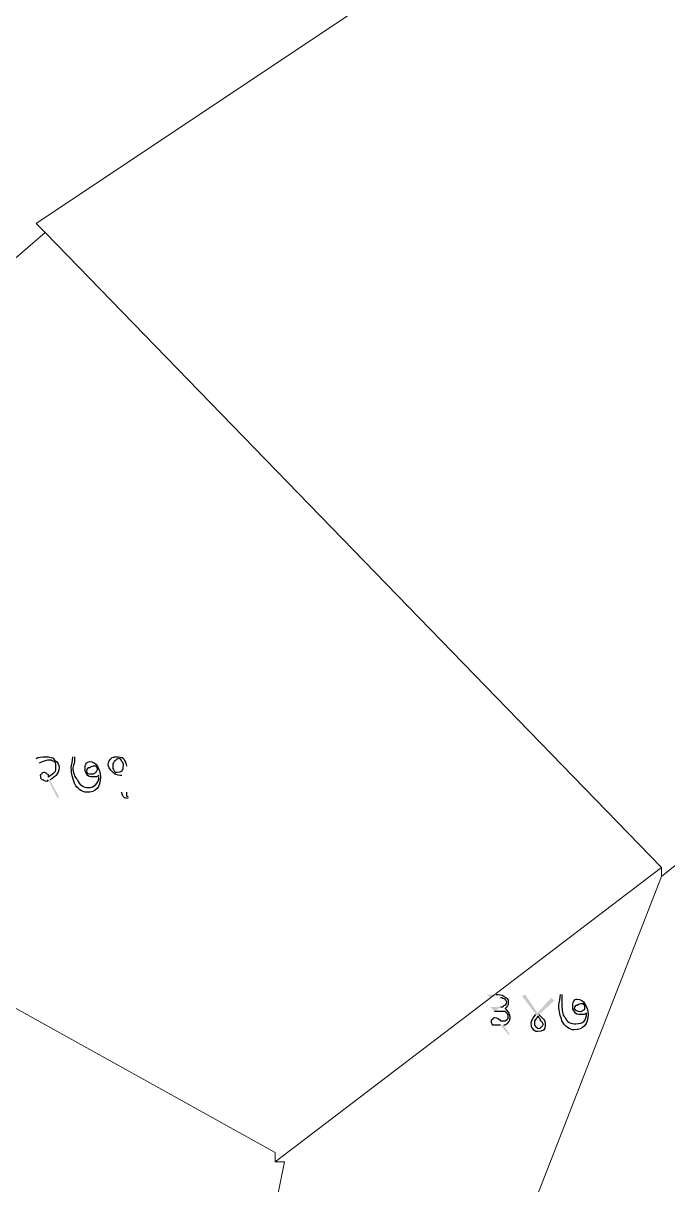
# Model space of a CAD drawing. Header units: inches. Extents: x -9985691 to 3643, y -3269800 to 4788.
# Drawn here: x -4980836 to -4980486, y -3260383 to -3259752 of the extents above; entities that cross this region are included whole.
import ezdxf

# ---------------------------------------------------------------- set-up
doc = ezdxf.new("R2010")
doc.units = ezdxf.units.IN
doc.header["$LTSCALE"] = 2
doc.header["$MEASUREMENT"] = 0
doc.layers.add('PDF_Geometry', color=7, linetype='CONTINUOUS')
doc.layers.add('PDF_Solid Fills', color=7, linetype='CONTINUOUS')

msp = doc.modelspace()

# ---------------------------------------------------------------- hatches: boundary and pattern name
at = {"layer": 'PDF_Solid Fills', "transparency": 33554559}
h = msp.add_hatch(color=256, dxfattribs=at)
h.paths.add_polyline_path([(-4980827.77, -3260153.81), (-4980829.43, -3260151.31)], flags=0)
h.paths.add_polyline_path([(-4980821.93, -3260162.98), (-4980816.93, -3260172.15), (-4980817.77, -3260172.98), (-4980822.77, -3260162.98)], flags=0)
h.paths.add_polyline_path([(-4980809.43, -3260150.48), (-4980808.6, -3260150.48)], flags=0)
h.paths.add_polyline_path([(-4980795.27, -3260161.31), (-4980795.27, -3260160.48)], flags=0)
h.paths.add_polyline_path([(-4980780.27, -3260155.48), (-4980780.27, -3260169.65)], flags=0)
h.paths.add_polyline_path([(-4980779.43, -3260172.15), (-4980779.43, -3260172.98)], flags=0)
h = msp.add_hatch(color=256, dxfattribs=at)
h.paths.add_polyline_path([(-4980827.77, -3260153.81), (-4980829.43, -3260151.31)], flags=0)
h.paths.add_polyline_path([(-4980821.93, -3260162.98), (-4980816.93, -3260172.15), (-4980817.77, -3260172.98), (-4980822.77, -3260162.98)], flags=0)
h.paths.add_polyline_path([(-4980809.43, -3260150.48), (-4980808.6, -3260150.48)], flags=0)
h.paths.add_polyline_path([(-4980795.27, -3260161.31), (-4980795.27, -3260160.48)], flags=0)
h.paths.add_polyline_path([(-4980780.27, -3260155.48), (-4980780.27, -3260169.65)], flags=0)
h.paths.add_polyline_path([(-4980779.43, -3260172.15), (-4980779.43, -3260172.98)], flags=0)
h = msp.add_hatch(color=256, dxfattribs=at)
h.paths.add_polyline_path([(-4980581.93, -3260281.32), (-4980584.43, -3260279.65), (-4980579.43, -3260279.65)], flags=0)
h.paths.add_polyline_path([(-4980575.26, -3260296.32), (-4980571.93, -3260301.32), (-4980572.76, -3260301.32), (-4980576.93, -3260296.32)], flags=0)
h.paths.add_polyline_path([(-4980580.26, -3260288.82), (-4980582.76, -3260286.32), (-4980576.93, -3260286.32)], flags=0)
h.paths.add_polyline_path([(-4980557.76, -3260290.48), (-4980565.26, -3260280.48), (-4980563.6, -3260279.65), (-4980556.93, -3260289.65), (-4980549.43, -3260281.32), (-4980547.76, -3260282.98), (-4980556.1, -3260290.48)], flags=0)
h.paths.add_polyline_path([(-4980544.43, -3260279.65), (-4980543.6, -3260279.65)], flags=0)
h.paths.add_polyline_path([(-4980530.26, -3260289.65), (-4980530.26, -3260289.65)], flags=0)
h = msp.add_hatch(color=256, dxfattribs=at)
h.paths.add_polyline_path([(-4980581.93, -3260281.32), (-4980584.43, -3260279.65), (-4980579.43, -3260279.65)], flags=0)
h.paths.add_polyline_path([(-4980575.26, -3260296.32), (-4980571.93, -3260301.32), (-4980572.76, -3260301.32), (-4980576.93, -3260296.32)], flags=0)
h.paths.add_polyline_path([(-4980580.26, -3260288.82), (-4980582.76, -3260286.32), (-4980576.93, -3260286.32)], flags=0)
h.paths.add_polyline_path([(-4980557.76, -3260290.48), (-4980565.26, -3260280.48), (-4980563.6, -3260279.65), (-4980556.93, -3260289.65), (-4980549.43, -3260281.32), (-4980547.76, -3260282.98), (-4980556.1, -3260290.48)], flags=0)
h.paths.add_polyline_path([(-4980544.43, -3260279.65), (-4980543.6, -3260279.65)], flags=0)
h.paths.add_polyline_path([(-4980530.26, -3260289.65), (-4980530.26, -3260289.65)], flags=0)

# ---------------------------------------------------------------- linework, layer by layer
at = {"layer": 'PDF_Geometry', "lineweight": 9}
msp.add_lwpolyline([(-4981244.43, -3258905.48), (-4981124.43, -3258855.48), (-4981099.43, -3258790.48), (-4981034.43, -3258780.48), (-4981014.43, -3258775.48), (-4980984.43, -3258860.48), (-4980899.43, -3259000.48), (-4980999.43, -3259020.48), (-4980899.43, -3259650.48), (-4980619.43, -3259465.48), (-4980524.43, -3259400.48), (-4980399.43, -3259385.48), (-4980294.43, -3259325.48), (-4980214.43, -3259450.48), (-4980829.43, -3259860.48), (-4980824.43, -3259865.48), (-4980859.43, -3259895.48), (-4980984.43, -3259990.48), (-4980999.43, -3260000.48), (-4981149.43, -3260115.48), (-4981154.43, -3260110.48), (-4981164.43, -3260400.48)], dxfattribs=at)
msp.add_lwpolyline([(-4981244.43, -3258905.48), (-4981124.43, -3258855.48), (-4981099.43, -3258790.48), (-4981034.43, -3258780.48), (-4981014.43, -3258775.48), (-4980984.43, -3258860.48), (-4980899.43, -3259000.48), (-4980999.43, -3259020.48), (-4980899.43, -3259650.48), (-4980619.43, -3259465.48), (-4980524.43, -3259400.48), (-4980399.43, -3259385.48), (-4980294.43, -3259325.48), (-4980214.43, -3259450.48), (-4980829.43, -3259860.48), (-4980824.43, -3259865.48), (-4980859.43, -3259895.48), (-4980984.43, -3259990.48), (-4980999.43, -3260000.48), (-4981149.43, -3260115.48), (-4981154.43, -3260110.48), (-4981164.43, -3260400.48)], dxfattribs=at)
msp.add_lwpolyline([(-4981244.43, -3258905.48), (-4981124.43, -3258855.48), (-4981099.43, -3258790.48), (-4981034.43, -3258780.48), (-4981014.43, -3258775.48), (-4980984.43, -3258860.48), (-4980899.43, -3259000.48), (-4980999.43, -3259020.48), (-4980899.43, -3259650.48), (-4980619.43, -3259465.48), (-4980524.43, -3259400.48), (-4980399.43, -3259385.48), (-4980294.43, -3259325.48), (-4980214.43, -3259450.48), (-4980829.43, -3259860.48), (-4980824.43, -3259865.48), (-4980859.43, -3259895.48), (-4980984.43, -3259990.48), (-4980999.43, -3260000.48), (-4981149.43, -3260115.48), (-4981154.43, -3260110.48), (-4981164.43, -3260400.48)], dxfattribs=at)
msp.add_lwpolyline([(-4981244.43, -3258905.48), (-4981124.43, -3258855.48), (-4981099.43, -3258790.48), (-4981034.43, -3258780.48), (-4981014.43, -3258775.48), (-4980984.43, -3258860.48), (-4980899.43, -3259000.48), (-4980999.43, -3259020.48), (-4980899.43, -3259650.48), (-4980619.43, -3259465.48), (-4980524.43, -3259400.48), (-4980399.43, -3259385.48), (-4980294.43, -3259325.48), (-4980214.43, -3259450.48), (-4980829.43, -3259860.48), (-4980824.43, -3259865.48), (-4980859.43, -3259895.48), (-4980984.43, -3259990.48), (-4980999.43, -3260000.48), (-4981149.43, -3260115.48), (-4981154.43, -3260110.48), (-4981164.43, -3260400.48)], dxfattribs=at)
for points in [[(-4980089.43, -3259575.48), (-4980179.43, -3259700.48), (-4980279.43, -3260060.48), (-4980439.43, -3260175.48), (-4980489.43, -3260215.48), (-4980489.43, -3260210.48), (-4980824.43, -3259865.48), (-4980829.43, -3259860.48), (-4980214.43, -3259450.48)], [(-4980089.43, -3259575.48), (-4980179.43, -3259700.48), (-4980279.43, -3260060.48), (-4980439.43, -3260175.48), (-4980489.43, -3260215.48), (-4980489.43, -3260210.48), (-4980824.43, -3259865.48), (-4980829.43, -3259860.48), (-4980214.43, -3259450.48)], [(-4980089.43, -3259575.48), (-4980179.43, -3259700.48), (-4980279.43, -3260060.48), (-4980439.43, -3260175.48), (-4980489.43, -3260215.48), (-4980489.43, -3260210.48), (-4980824.43, -3259865.48), (-4980829.43, -3259860.48), (-4980214.43, -3259450.48)], [(-4980089.43, -3259575.48), (-4980179.43, -3259700.48), (-4980279.43, -3260060.48), (-4980439.43, -3260175.48), (-4980489.43, -3260215.48), (-4980489.43, -3260210.48), (-4980824.43, -3259865.48), (-4980829.43, -3259860.48), (-4980214.43, -3259450.48)], [(-4980489.43, -3260210.48), (-4980699.43, -3260370.48), (-4980699.43, -3260365.48), (-4981149.43, -3260115.48), (-4980999.43, -3260000.48), (-4980984.43, -3259990.48), (-4980859.43, -3259895.48), (-4980824.43, -3259865.48)], [(-4980489.43, -3260210.48), (-4980699.43, -3260370.48), (-4980699.43, -3260365.48), (-4981149.43, -3260115.48), (-4980999.43, -3260000.48), (-4980984.43, -3259990.48), (-4980859.43, -3259895.48), (-4980824.43, -3259865.48)], [(-4980489.43, -3260210.48), (-4980699.43, -3260370.48), (-4980699.43, -3260365.48), (-4981149.43, -3260115.48), (-4980999.43, -3260000.48), (-4980984.43, -3259990.48), (-4980859.43, -3259895.48), (-4980824.43, -3259865.48)], [(-4980489.43, -3260210.48), (-4980699.43, -3260370.48), (-4980699.43, -3260365.48), (-4981149.43, -3260115.48), (-4980999.43, -3260000.48), (-4980984.43, -3259990.48), (-4980859.43, -3259895.48), (-4980824.43, -3259865.48)], [(-4981149.43, -3260115.48), (-4980699.43, -3260365.48), (-4980699.43, -3260370.48), (-4980694.43, -3260370.48), (-4980699.43, -3260395.48), (-4980714.43, -3260495.48), (-4980729.43, -3260500.48), (-4980719.43, -3260525.48), (-4980714.43, -3260535.48), (-4980709.43, -3260545.48), (-4980679.43, -3260610.48), (-4980669.43, -3260635.48), (-4980689.43, -3260685.48), (-4981169.43, -3260485.48), (-4981169.43, -3260475.48), (-4981169.43, -3260460.48), (-4981164.43, -3260400.48), (-4981154.43, -3260110.48)], [(-4981149.43, -3260115.48), (-4980699.43, -3260365.48), (-4980699.43, -3260370.48), (-4980694.43, -3260370.48), (-4980699.43, -3260395.48), (-4980714.43, -3260495.48), (-4980729.43, -3260500.48), (-4980719.43, -3260525.48), (-4980714.43, -3260535.48), (-4980709.43, -3260545.48), (-4980679.43, -3260610.48), (-4980669.43, -3260635.48), (-4980689.43, -3260685.48), (-4981169.43, -3260485.48), (-4981169.43, -3260475.48), (-4981169.43, -3260460.48), (-4981164.43, -3260400.48), (-4981154.43, -3260110.48)], [(-4981149.43, -3260115.48), (-4980699.43, -3260365.48), (-4980699.43, -3260370.48), (-4980694.43, -3260370.48), (-4980699.43, -3260395.48), (-4980714.43, -3260495.48), (-4980729.43, -3260500.48), (-4980719.43, -3260525.48), (-4980714.43, -3260535.48), (-4980709.43, -3260545.48), (-4980679.43, -3260610.48), (-4980669.43, -3260635.48), (-4980689.43, -3260685.48), (-4981169.43, -3260485.48), (-4981169.43, -3260475.48), (-4981169.43, -3260460.48), (-4981164.43, -3260400.48), (-4981154.43, -3260110.48)], [(-4981149.43, -3260115.48), (-4980699.43, -3260365.48), (-4980699.43, -3260370.48), (-4980694.43, -3260370.48), (-4980699.43, -3260395.48), (-4980714.43, -3260495.48), (-4980729.43, -3260500.48), (-4980719.43, -3260525.48), (-4980714.43, -3260535.48), (-4980709.43, -3260545.48), (-4980679.43, -3260610.48), (-4980669.43, -3260635.48), (-4980689.43, -3260685.48), (-4981169.43, -3260485.48), (-4981169.43, -3260475.48), (-4981169.43, -3260460.48), (-4981164.43, -3260400.48), (-4981154.43, -3260110.48)], [(-4980009.43, -3260280.48), (-4979949.43, -3260295.48), (-4979934.43, -3260290.48), (-4979934.43, -3260755.48), (-4979959.43, -3260750.48), (-4979969.43, -3260700.48), (-4979984.43, -3260675.48), (-4980054.43, -3260690.48), (-4980134.43, -3260710.48), (-4980189.43, -3260765.48), (-4980309.43, -3260665.48), (-4980384.43, -3260660.48), (-4980379.43, -3260645.48), (-4980494.43, -3260575.48), (-4980479.43, -3260525.48), (-4980569.43, -3260420.48), (-4980489.43, -3260215.48), (-4980439.43, -3260175.48), (-4980304.43, -3260150.48), (-4980144.43, -3260245.48)], [(-4980009.43, -3260280.48), (-4979949.43, -3260295.48), (-4979934.43, -3260290.48), (-4979934.43, -3260755.48), (-4979959.43, -3260750.48), (-4979969.43, -3260700.48), (-4979984.43, -3260675.48), (-4980054.43, -3260690.48), (-4980134.43, -3260710.48), (-4980189.43, -3260765.48), (-4980309.43, -3260665.48), (-4980384.43, -3260660.48), (-4980379.43, -3260645.48), (-4980494.43, -3260575.48), (-4980479.43, -3260525.48), (-4980569.43, -3260420.48), (-4980489.43, -3260215.48), (-4980439.43, -3260175.48), (-4980304.43, -3260150.48), (-4980144.43, -3260245.48)], [(-4980009.43, -3260280.48), (-4979949.43, -3260295.48), (-4979934.43, -3260290.48), (-4979934.43, -3260755.48), (-4979959.43, -3260750.48), (-4979969.43, -3260700.48), (-4979984.43, -3260675.48), (-4980054.43, -3260690.48), (-4980134.43, -3260710.48), (-4980189.43, -3260765.48), (-4980309.43, -3260665.48), (-4980384.43, -3260660.48), (-4980379.43, -3260645.48), (-4980494.43, -3260575.48), (-4980479.43, -3260525.48), (-4980569.43, -3260420.48), (-4980489.43, -3260215.48), (-4980439.43, -3260175.48), (-4980304.43, -3260150.48), (-4980144.43, -3260245.48)], [(-4980009.43, -3260280.48), (-4979949.43, -3260295.48), (-4979934.43, -3260290.48), (-4979934.43, -3260755.48), (-4979959.43, -3260750.48), (-4979969.43, -3260700.48), (-4979984.43, -3260675.48), (-4980054.43, -3260690.48), (-4980134.43, -3260710.48), (-4980189.43, -3260765.48), (-4980309.43, -3260665.48), (-4980384.43, -3260660.48), (-4980379.43, -3260645.48), (-4980494.43, -3260575.48), (-4980479.43, -3260525.48), (-4980569.43, -3260420.48), (-4980489.43, -3260215.48), (-4980439.43, -3260175.48), (-4980304.43, -3260150.48), (-4980144.43, -3260245.48)], [(-4980489.43, -3260215.48), (-4980569.43, -3260420.48), (-4980584.43, -3260430.48), (-4980699.43, -3260395.48), (-4980694.43, -3260370.48), (-4980699.43, -3260370.48), (-4980489.43, -3260210.48)], [(-4980489.43, -3260215.48), (-4980569.43, -3260420.48), (-4980584.43, -3260430.48), (-4980699.43, -3260395.48), (-4980694.43, -3260370.48), (-4980699.43, -3260370.48), (-4980489.43, -3260210.48)], [(-4980489.43, -3260215.48), (-4980569.43, -3260420.48), (-4980584.43, -3260430.48), (-4980699.43, -3260395.48), (-4980694.43, -3260370.48), (-4980699.43, -3260370.48), (-4980489.43, -3260210.48)], [(-4980489.43, -3260215.48), (-4980569.43, -3260420.48), (-4980584.43, -3260430.48), (-4980699.43, -3260395.48), (-4980694.43, -3260370.48), (-4980699.43, -3260370.48), (-4980489.43, -3260210.48)]]:
    msp.add_lwpolyline(points, close=True, dxfattribs=at)
at = {"layer": 'PDF_Geometry', "lineweight": 25}
for points in [[(-4980829.43, -3260151.31), (-4980828.6, -3260150.48), (-4980826.1, -3260150.48), (-4980824.43, -3260150.48)], [(-4980829.43, -3260151.31), (-4980828.6, -3260150.48), (-4980826.1, -3260150.48), (-4980824.43, -3260150.48)], [(-4980821.93, -3260152.15), (-4980823.6, -3260152.15), (-4980825.27, -3260152.98), (-4980827.77, -3260153.81)], [(-4980821.93, -3260152.15), (-4980823.6, -3260152.15), (-4980825.27, -3260152.98), (-4980827.77, -3260153.81)], [(-4980824.43, -3260150.48), (-4980821.93, -3260150.48), (-4980820.27, -3260150.48), (-4980819.43, -3260152.15)], [(-4980824.43, -3260150.48), (-4980821.93, -3260150.48), (-4980820.27, -3260150.48), (-4980819.43, -3260152.15)], [(-4980819.43, -3260152.98), (-4980820.27, -3260152.98), (-4980821.1, -3260152.15), (-4980821.93, -3260152.15)], [(-4980819.43, -3260152.98), (-4980820.27, -3260152.98), (-4980821.1, -3260152.15), (-4980821.93, -3260152.15)], [(-4980819.43, -3260152.15), (-4980817.77, -3260152.98), (-4980816.93, -3260154.65), (-4980816.93, -3260156.31)], [(-4980819.43, -3260152.15), (-4980817.77, -3260152.98), (-4980816.93, -3260154.65), (-4980816.93, -3260156.31)], [(-4980818.6, -3260156.31), (-4980818.6, -3260154.65), (-4980818.6, -3260153.81), (-4980819.43, -3260152.98)], [(-4980818.6, -3260156.31), (-4980818.6, -3260154.65), (-4980818.6, -3260153.81), (-4980819.43, -3260152.98)], [(-4980810.27, -3260156.31), (-4980810.27, -3260154.65), (-4980809.43, -3260152.98), (-4980809.43, -3260150.48)], [(-4980810.27, -3260156.31), (-4980810.27, -3260154.65), (-4980809.43, -3260152.98), (-4980809.43, -3260150.48)], [(-4980808.6, -3260152.98), (-4980808.6, -3260154.65), (-4980809.43, -3260155.48), (-4980809.43, -3260156.31)], [(-4980808.6, -3260152.98), (-4980808.6, -3260154.65), (-4980809.43, -3260155.48), (-4980809.43, -3260156.31)], [(-4980808.6, -3260150.48), (-4980808.6, -3260151.31), (-4980808.6, -3260152.15), (-4980808.6, -3260152.98)], [(-4980808.6, -3260150.48), (-4980808.6, -3260151.31), (-4980808.6, -3260152.15), (-4980808.6, -3260152.98)], [(-4980802.77, -3260156.31), (-4980802.77, -3260155.48), (-4980802.77, -3260154.65), (-4980801.93, -3260153.81)], [(-4980802.77, -3260156.31), (-4980802.77, -3260155.48), (-4980802.77, -3260154.65), (-4980801.93, -3260153.81)], [(-4980801.93, -3260153.81), (-4980801.93, -3260153.81), (-4980801.1, -3260152.98), (-4980800.27, -3260152.98)], [(-4980801.93, -3260153.81), (-4980801.93, -3260153.81), (-4980801.1, -3260152.98), (-4980800.27, -3260152.98)], [(-4980800.27, -3260152.98), (-4980798.6, -3260152.98), (-4980796.93, -3260153.81), (-4980796.1, -3260155.48)], [(-4980800.27, -3260152.98), (-4980798.6, -3260152.98), (-4980796.93, -3260153.81), (-4980796.1, -3260155.48)], [(-4980790.27, -3260154.65), (-4980790.27, -3260152.98), (-4980789.43, -3260152.15), (-4980788.6, -3260151.31)], [(-4980790.27, -3260154.65), (-4980790.27, -3260152.98), (-4980789.43, -3260152.15), (-4980788.6, -3260151.31)], [(-4980787.77, -3260158.81), (-4980789.43, -3260157.15), (-4980790.27, -3260155.48), (-4980790.27, -3260154.65)], [(-4980787.77, -3260158.81), (-4980789.43, -3260157.15), (-4980790.27, -3260155.48), (-4980790.27, -3260154.65)], [(-4980788.6, -3260151.31), (-4980787.77, -3260150.48), (-4980786.93, -3260150.48), (-4980786.1, -3260150.48)], [(-4980788.6, -3260151.31), (-4980787.77, -3260150.48), (-4980786.93, -3260150.48), (-4980786.1, -3260150.48)], [(-4980786.93, -3260152.98), (-4980787.77, -3260153.81), (-4980787.77, -3260154.65), (-4980787.77, -3260155.48)], [(-4980786.93, -3260152.98), (-4980787.77, -3260153.81), (-4980787.77, -3260154.65), (-4980787.77, -3260155.48)], [(-4980784.43, -3260151.31), (-4980785.27, -3260151.31), (-4980786.1, -3260152.15), (-4980786.93, -3260152.98)], [(-4980784.43, -3260151.31), (-4980785.27, -3260151.31), (-4980786.1, -3260152.15), (-4980786.93, -3260152.98)], [(-4980786.1, -3260150.48), (-4980784.43, -3260150.48), (-4980782.77, -3260150.48), (-4980781.93, -3260151.31)], [(-4980786.1, -3260150.48), (-4980784.43, -3260150.48), (-4980782.77, -3260150.48), (-4980781.93, -3260151.31)], [(-4980785.27, -3260158.81), (-4980782.77, -3260158.81), (-4980781.93, -3260157.98), (-4980781.93, -3260154.65)], [(-4980785.27, -3260158.81), (-4980782.77, -3260158.81), (-4980781.93, -3260157.98), (-4980781.93, -3260154.65)], [(-4980782.77, -3260152.98), (-4980782.77, -3260152.15), (-4980783.6, -3260151.31), (-4980784.43, -3260151.31)], [(-4980782.77, -3260152.98), (-4980782.77, -3260152.15), (-4980783.6, -3260151.31), (-4980784.43, -3260151.31)], [(-4980781.93, -3260154.65), (-4980781.93, -3260153.81), (-4980782.77, -3260152.98), (-4980782.77, -3260152.98)], [(-4980781.93, -3260154.65), (-4980781.93, -3260153.81), (-4980782.77, -3260152.98), (-4980782.77, -3260152.98)], [(-4980781.93, -3260151.31), (-4980781.1, -3260152.98), (-4980780.27, -3260153.81), (-4980780.27, -3260155.48)], [(-4980781.93, -3260151.31), (-4980781.1, -3260152.98), (-4980780.27, -3260153.81), (-4980780.27, -3260155.48)], [(-4980826.93, -3260160.48), (-4980826.93, -3260159.65), (-4980826.93, -3260159.65), (-4980826.1, -3260159.65)], [(-4980826.93, -3260160.48), (-4980826.93, -3260159.65), (-4980826.93, -3260159.65), (-4980826.1, -3260159.65)], [(-4980826.1, -3260162.98), (-4980826.93, -3260162.15), (-4980826.93, -3260161.31), (-4980826.93, -3260160.48)], [(-4980826.1, -3260162.98), (-4980826.93, -3260162.15), (-4980826.93, -3260161.31), (-4980826.93, -3260160.48)], [(-4980826.1, -3260159.65), (-4980826.1, -3260158.81), (-4980826.1, -3260158.81), (-4980825.27, -3260158.81)], [(-4980826.1, -3260159.65), (-4980826.1, -3260158.81), (-4980826.1, -3260158.81), (-4980825.27, -3260158.81)], [(-4980825.27, -3260158.81), (-4980824.43, -3260158.81), (-4980824.43, -3260158.81), (-4980823.6, -3260159.65)], [(-4980825.27, -3260158.81), (-4980824.43, -3260158.81), (-4980824.43, -3260158.81), (-4980823.6, -3260159.65)], [(-4980823.6, -3260159.65), (-4980822.77, -3260159.65), (-4980822.77, -3260160.48), (-4980822.77, -3260161.31)], [(-4980823.6, -3260159.65), (-4980822.77, -3260159.65), (-4980822.77, -3260160.48), (-4980822.77, -3260161.31)], [(-4980822.77, -3260161.31), (-4980821.93, -3260160.48), (-4980820.27, -3260159.65), (-4980819.43, -3260158.81)], [(-4980822.77, -3260161.31), (-4980821.93, -3260160.48), (-4980820.27, -3260159.65), (-4980819.43, -3260158.81)], [(-4980818.6, -3260160.48), (-4980819.43, -3260161.31), (-4980820.27, -3260162.15), (-4980821.93, -3260162.98)], [(-4980818.6, -3260160.48), (-4980819.43, -3260161.31), (-4980820.27, -3260162.15), (-4980821.93, -3260162.98)], [(-4980819.43, -3260158.81), (-4980818.6, -3260157.98), (-4980818.6, -3260157.15), (-4980818.6, -3260156.31)], [(-4980819.43, -3260158.81), (-4980818.6, -3260157.98), (-4980818.6, -3260157.15), (-4980818.6, -3260156.31)], [(-4980816.93, -3260156.31), (-4980816.93, -3260157.98), (-4980817.77, -3260159.65), (-4980818.6, -3260160.48)], [(-4980816.93, -3260156.31), (-4980816.93, -3260157.98), (-4980817.77, -3260159.65), (-4980818.6, -3260160.48)], [(-4980808.6, -3260164.65), (-4980809.43, -3260162.15), (-4980810.27, -3260159.65), (-4980810.27, -3260156.31)], [(-4980808.6, -3260164.65), (-4980809.43, -3260162.15), (-4980810.27, -3260159.65), (-4980810.27, -3260156.31)], [(-4980809.43, -3260156.31), (-4980809.43, -3260158.81), (-4980808.6, -3260161.31), (-4980806.93, -3260162.98)], [(-4980809.43, -3260156.31), (-4980809.43, -3260158.81), (-4980808.6, -3260161.31), (-4980806.93, -3260162.98)], [(-4980801.93, -3260159.65), (-4980802.77, -3260158.81), (-4980802.77, -3260157.98), (-4980802.77, -3260156.31)], [(-4980801.93, -3260159.65), (-4980802.77, -3260158.81), (-4980802.77, -3260157.98), (-4980802.77, -3260156.31)], [(-4980800.27, -3260156.31), (-4980801.1, -3260156.31), (-4980801.93, -3260157.15), (-4980801.93, -3260157.98)], [(-4980800.27, -3260156.31), (-4980801.1, -3260156.31), (-4980801.93, -3260157.15), (-4980801.93, -3260157.98)], [(-4980801.93, -3260157.98), (-4980801.93, -3260159.65), (-4980801.1, -3260159.65), (-4980798.6, -3260159.65)], [(-4980801.93, -3260157.98), (-4980801.93, -3260159.65), (-4980801.1, -3260159.65), (-4980798.6, -3260159.65)], [(-4980798.6, -3260161.31), (-4980800.27, -3260161.31), (-4980801.1, -3260161.31), (-4980801.93, -3260159.65)], [(-4980798.6, -3260161.31), (-4980800.27, -3260161.31), (-4980801.1, -3260161.31), (-4980801.93, -3260159.65)], [(-4980797.77, -3260155.48), (-4980798.6, -3260155.48), (-4980799.43, -3260155.48), (-4980800.27, -3260156.31)], [(-4980797.77, -3260155.48), (-4980798.6, -3260155.48), (-4980799.43, -3260155.48), (-4980800.27, -3260156.31)], [(-4980798.6, -3260159.65), (-4980797.77, -3260159.65), (-4980797.77, -3260159.65), (-4980796.93, -3260158.81)], [(-4980798.6, -3260159.65), (-4980797.77, -3260159.65), (-4980797.77, -3260159.65), (-4980796.93, -3260158.81)], [(-4980795.27, -3260160.48), (-4980796.1, -3260161.31), (-4980796.93, -3260161.31), (-4980798.6, -3260161.31)], [(-4980795.27, -3260160.48), (-4980796.1, -3260161.31), (-4980796.93, -3260161.31), (-4980798.6, -3260161.31)], [(-4980796.93, -3260155.48), (-4980796.93, -3260155.48), (-4980797.77, -3260155.48), (-4980797.77, -3260155.48)], [(-4980796.93, -3260155.48), (-4980796.93, -3260155.48), (-4980797.77, -3260155.48), (-4980797.77, -3260155.48)], [(-4980796.1, -3260157.15), (-4980796.1, -3260157.15), (-4980796.1, -3260156.31), (-4980796.93, -3260155.48)], [(-4980796.1, -3260157.15), (-4980796.1, -3260157.15), (-4980796.1, -3260156.31), (-4980796.93, -3260155.48)], [(-4980796.93, -3260158.81), (-4980796.93, -3260158.81), (-4980796.1, -3260157.98), (-4980796.1, -3260157.15)], [(-4980796.93, -3260158.81), (-4980796.93, -3260158.81), (-4980796.1, -3260157.98), (-4980796.1, -3260157.15)], [(-4980796.1, -3260155.48), (-4980795.27, -3260157.15), (-4980794.43, -3260158.81), (-4980794.43, -3260161.31)], [(-4980796.1, -3260155.48), (-4980795.27, -3260157.15), (-4980794.43, -3260158.81), (-4980794.43, -3260161.31)], [(-4980787.77, -3260155.48), (-4980787.77, -3260156.31), (-4980787.77, -3260157.15), (-4980786.93, -3260157.98)], [(-4980787.77, -3260155.48), (-4980787.77, -3260156.31), (-4980787.77, -3260157.15), (-4980786.93, -3260157.98)], [(-4980783.6, -3260160.48), (-4980785.27, -3260160.48), (-4980786.93, -3260159.65), (-4980787.77, -3260158.81)], [(-4980783.6, -3260160.48), (-4980785.27, -3260160.48), (-4980786.93, -3260159.65), (-4980787.77, -3260158.81)], [(-4980786.93, -3260157.98), (-4980786.93, -3260158.81), (-4980786.1, -3260158.81), (-4980785.27, -3260158.81)], [(-4980786.93, -3260157.98), (-4980786.93, -3260158.81), (-4980786.1, -3260158.81), (-4980785.27, -3260158.81)], [(-4980782.77, -3260160.48), (-4980782.77, -3260160.48), (-4980783.6, -3260160.48), (-4980783.6, -3260160.48)], [(-4980782.77, -3260160.48), (-4980782.77, -3260160.48), (-4980783.6, -3260160.48), (-4980783.6, -3260160.48)], [(-4980823.6, -3260163.81), (-4980824.43, -3260163.81), (-4980825.27, -3260162.98), (-4980826.1, -3260162.98)], [(-4980823.6, -3260163.81), (-4980824.43, -3260163.81), (-4980825.27, -3260162.98), (-4980826.1, -3260162.98)], [(-4980822.77, -3260162.98), (-4980822.77, -3260162.98), (-4980823.6, -3260163.81), (-4980823.6, -3260163.81)], [(-4980822.77, -3260162.98), (-4980822.77, -3260162.98), (-4980823.6, -3260163.81), (-4980823.6, -3260163.81)], [(-4980801.93, -3260169.65), (-4980804.43, -3260169.65), (-4980806.93, -3260167.98), (-4980808.6, -3260164.65)], [(-4980801.93, -3260169.65), (-4980804.43, -3260169.65), (-4980806.93, -3260167.98), (-4980808.6, -3260164.65)], [(-4980806.93, -3260162.98), (-4980806.1, -3260165.48), (-4980803.6, -3260167.15), (-4980801.1, -3260167.15)], [(-4980806.93, -3260162.98), (-4980806.1, -3260165.48), (-4980803.6, -3260167.15), (-4980801.1, -3260167.15)], [(-4980794.43, -3260161.31), (-4980794.43, -3260167.15), (-4980796.93, -3260169.65), (-4980801.93, -3260169.65)], [(-4980794.43, -3260161.31), (-4980794.43, -3260167.15), (-4980796.93, -3260169.65), (-4980801.93, -3260169.65)], [(-4980801.1, -3260167.15), (-4980797.77, -3260167.15), (-4980795.27, -3260164.65), (-4980795.27, -3260161.31)], [(-4980801.1, -3260167.15), (-4980797.77, -3260167.15), (-4980795.27, -3260164.65), (-4980795.27, -3260161.31)], [(-4980781.93, -3260172.15), (-4980781.93, -3260172.15), (-4980782.77, -3260171.31), (-4980782.77, -3260169.65)], [(-4980781.93, -3260172.15), (-4980781.93, -3260172.15), (-4980782.77, -3260171.31), (-4980782.77, -3260169.65)], [(-4980779.43, -3260172.98), (-4980780.27, -3260172.98), (-4980781.1, -3260172.98), (-4980781.93, -3260172.15)], [(-4980779.43, -3260172.98), (-4980780.27, -3260172.98), (-4980781.1, -3260172.98), (-4980781.93, -3260172.15)], [(-4980780.27, -3260169.65), (-4980780.27, -3260170.48), (-4980780.27, -3260171.31), (-4980780.27, -3260171.31)], [(-4980780.27, -3260169.65), (-4980780.27, -3260170.48), (-4980780.27, -3260171.31), (-4980780.27, -3260171.31)], [(-4980780.27, -3260171.31), (-4980780.27, -3260171.31), (-4980780.27, -3260172.15), (-4980779.43, -3260172.15)], [(-4980780.27, -3260171.31), (-4980780.27, -3260171.31), (-4980780.27, -3260172.15), (-4980779.43, -3260172.15)], [(-4980579.43, -3260279.65), (-4980577.76, -3260279.65), (-4980576.1, -3260279.65), (-4980575.26, -3260280.48)], [(-4980579.43, -3260279.65), (-4980577.76, -3260279.65), (-4980576.1, -3260279.65), (-4980575.26, -3260280.48)], [(-4980575.26, -3260280.48), (-4980573.6, -3260281.32), (-4980572.76, -3260282.15), (-4980572.76, -3260283.82)], [(-4980575.26, -3260280.48), (-4980573.6, -3260281.32), (-4980572.76, -3260282.15), (-4980572.76, -3260283.82)], [(-4980545.26, -3260285.48), (-4980545.26, -3260283.82), (-4980544.43, -3260281.32), (-4980544.43, -3260279.65)], [(-4980545.26, -3260285.48), (-4980545.26, -3260283.82), (-4980544.43, -3260281.32), (-4980544.43, -3260279.65)], [(-4980543.6, -3260279.65), (-4980543.6, -3260279.65), (-4980543.6, -3260281.32), (-4980543.6, -3260282.15)], [(-4980543.6, -3260279.65), (-4980543.6, -3260279.65), (-4980543.6, -3260281.32), (-4980543.6, -3260282.15)], [(-4980574.43, -3260282.15), (-4980575.26, -3260282.15), (-4980576.1, -3260281.32), (-4980576.93, -3260281.32)], [(-4980574.43, -3260282.15), (-4980575.26, -3260282.15), (-4980576.1, -3260281.32), (-4980576.93, -3260281.32)], [(-4980576.93, -3260286.32), (-4980576.1, -3260286.32), (-4980575.26, -3260286.32), (-4980575.26, -3260285.48)], [(-4980576.93, -3260286.32), (-4980576.1, -3260286.32), (-4980575.26, -3260286.32), (-4980575.26, -3260285.48)], [(-4980575.26, -3260285.48), (-4980574.43, -3260285.48), (-4980573.6, -3260284.65), (-4980573.6, -3260283.82)], [(-4980575.26, -3260285.48), (-4980574.43, -3260285.48), (-4980573.6, -3260284.65), (-4980573.6, -3260283.82)], [(-4980573.6, -3260283.82), (-4980573.6, -3260282.98), (-4980574.43, -3260282.98), (-4980574.43, -3260282.15)], [(-4980573.6, -3260283.82), (-4980573.6, -3260282.98), (-4980574.43, -3260282.98), (-4980574.43, -3260282.15)], [(-4980572.76, -3260283.82), (-4980572.76, -3260285.48), (-4980573.6, -3260286.32), (-4980574.43, -3260287.15)], [(-4980572.76, -3260283.82), (-4980572.76, -3260285.48), (-4980573.6, -3260286.32), (-4980574.43, -3260287.15)], [(-4980574.43, -3260287.15), (-4980572.76, -3260288.82), (-4980571.93, -3260290.48), (-4980571.93, -3260292.15)], [(-4980574.43, -3260287.15), (-4980572.76, -3260288.82), (-4980571.93, -3260290.48), (-4980571.93, -3260292.15)], [(-4980543.6, -3260293.82), (-4980544.43, -3260291.32), (-4980545.26, -3260288.82), (-4980545.26, -3260285.48)], [(-4980543.6, -3260293.82), (-4980544.43, -3260291.32), (-4980545.26, -3260288.82), (-4980545.26, -3260285.48)], [(-4980543.6, -3260282.15), (-4980543.6, -3260283.82), (-4980543.6, -3260284.65), (-4980543.6, -3260285.48)], [(-4980543.6, -3260282.15), (-4980543.6, -3260283.82), (-4980543.6, -3260284.65), (-4980543.6, -3260285.48)], [(-4980543.6, -3260285.48), (-4980543.6, -3260287.98), (-4980543.6, -3260290.48), (-4980541.93, -3260292.15)], [(-4980543.6, -3260285.48), (-4980543.6, -3260287.98), (-4980543.6, -3260290.48), (-4980541.93, -3260292.15)], [(-4980537.76, -3260285.48), (-4980537.76, -3260284.65), (-4980537.76, -3260283.82), (-4980536.93, -3260282.98)], [(-4980537.76, -3260285.48), (-4980537.76, -3260284.65), (-4980537.76, -3260283.82), (-4980536.93, -3260282.98)], [(-4980536.93, -3260288.82), (-4980537.76, -3260287.98), (-4980537.76, -3260287.15), (-4980537.76, -3260285.48)], [(-4980536.93, -3260288.82), (-4980537.76, -3260287.98), (-4980537.76, -3260287.15), (-4980537.76, -3260285.48)], [(-4980536.93, -3260282.98), (-4980536.93, -3260282.15), (-4980536.1, -3260282.15), (-4980535.26, -3260282.15)], [(-4980536.93, -3260282.98), (-4980536.93, -3260282.15), (-4980536.1, -3260282.15), (-4980535.26, -3260282.15)], [(-4980535.26, -3260285.48), (-4980536.1, -3260285.48), (-4980536.93, -3260286.32), (-4980536.93, -3260287.15)], [(-4980535.26, -3260285.48), (-4980536.1, -3260285.48), (-4980536.93, -3260286.32), (-4980536.93, -3260287.15)], [(-4980536.93, -3260287.15), (-4980536.93, -3260287.98), (-4980535.26, -3260288.82), (-4980533.6, -3260288.82)], [(-4980536.93, -3260287.15), (-4980536.93, -3260287.98), (-4980535.26, -3260288.82), (-4980533.6, -3260288.82)], [(-4980535.26, -3260282.15), (-4980533.6, -3260282.15), (-4980531.93, -3260282.98), (-4980531.1, -3260284.65)], [(-4980535.26, -3260282.15), (-4980533.6, -3260282.15), (-4980531.93, -3260282.98), (-4980531.1, -3260284.65)], [(-4980532.76, -3260284.65), (-4980533.6, -3260284.65), (-4980534.43, -3260284.65), (-4980535.26, -3260285.48)], [(-4980532.76, -3260284.65), (-4980533.6, -3260284.65), (-4980534.43, -3260284.65), (-4980535.26, -3260285.48)], [(-4980531.93, -3260284.65), (-4980531.93, -3260284.65), (-4980532.76, -3260284.65), (-4980532.76, -3260284.65)], [(-4980531.93, -3260284.65), (-4980531.93, -3260284.65), (-4980532.76, -3260284.65), (-4980532.76, -3260284.65)], [(-4980531.1, -3260286.32), (-4980531.1, -3260285.48), (-4980531.1, -3260285.48), (-4980531.93, -3260284.65)], [(-4980531.1, -3260286.32), (-4980531.1, -3260285.48), (-4980531.1, -3260285.48), (-4980531.93, -3260284.65)], [(-4980531.93, -3260287.98), (-4980531.1, -3260287.98), (-4980531.1, -3260287.15), (-4980531.1, -3260286.32)], [(-4980531.93, -3260287.98), (-4980531.1, -3260287.98), (-4980531.1, -3260287.15), (-4980531.1, -3260286.32)], [(-4980531.1, -3260284.65), (-4980530.26, -3260286.32), (-4980529.43, -3260287.98), (-4980529.43, -3260290.48)], [(-4980531.1, -3260284.65), (-4980530.26, -3260286.32), (-4980529.43, -3260287.98), (-4980529.43, -3260290.48)], [(-4980581.93, -3260293.82), (-4980581.93, -3260293.82), (-4980581.93, -3260292.98), (-4980581.1, -3260292.98)], [(-4980581.93, -3260293.82), (-4980581.93, -3260293.82), (-4980581.93, -3260292.98), (-4980581.1, -3260292.98)], [(-4980581.1, -3260292.98), (-4980581.1, -3260292.15), (-4980580.26, -3260292.15), (-4980580.26, -3260292.15)], [(-4980581.1, -3260292.98), (-4980581.1, -3260292.15), (-4980580.26, -3260292.15), (-4980580.26, -3260292.15)], [(-4980578.6, -3260288.82), (-4980579.43, -3260288.82), (-4980579.43, -3260288.82), (-4980580.26, -3260288.82)], [(-4980578.6, -3260288.82), (-4980579.43, -3260288.82), (-4980579.43, -3260288.82), (-4980580.26, -3260288.82)], [(-4980580.26, -3260292.15), (-4980578.6, -3260292.15), (-4980577.76, -3260292.98), (-4980576.93, -3260293.82)], [(-4980580.26, -3260292.15), (-4980578.6, -3260292.15), (-4980577.76, -3260292.98), (-4980576.93, -3260293.82)], [(-4980577.76, -3260288.82), (-4980577.76, -3260288.82), (-4980577.76, -3260288.82), (-4980578.6, -3260288.82)], [(-4980577.76, -3260288.82), (-4980577.76, -3260288.82), (-4980577.76, -3260288.82), (-4980578.6, -3260288.82)], [(-4980574.43, -3260288.82), (-4980575.26, -3260288.82), (-4980576.1, -3260288.82), (-4980577.76, -3260288.82)], [(-4980574.43, -3260288.82), (-4980575.26, -3260288.82), (-4980576.1, -3260288.82), (-4980577.76, -3260288.82)], [(-4980572.76, -3260292.15), (-4980572.76, -3260290.48), (-4980573.6, -3260289.65), (-4980574.43, -3260288.82)], [(-4980572.76, -3260292.15), (-4980572.76, -3260290.48), (-4980573.6, -3260289.65), (-4980574.43, -3260288.82)], [(-4980574.43, -3260293.82), (-4980573.6, -3260292.98), (-4980572.76, -3260292.98), (-4980572.76, -3260292.15)], [(-4980574.43, -3260293.82), (-4980573.6, -3260292.98), (-4980572.76, -3260292.98), (-4980572.76, -3260292.15)], [(-4980571.93, -3260292.15), (-4980571.93, -3260292.98), (-4980571.93, -3260293.82), (-4980572.76, -3260294.65)], [(-4980571.93, -3260292.15), (-4980571.93, -3260292.98), (-4980571.93, -3260293.82), (-4980572.76, -3260294.65)], [(-4980560.26, -3260295.48), (-4980560.26, -3260293.82), (-4980559.43, -3260292.15), (-4980557.76, -3260290.48)], [(-4980560.26, -3260295.48), (-4980560.26, -3260293.82), (-4980559.43, -3260292.15), (-4980557.76, -3260290.48)], [(-4980557.76, -3260292.98), (-4980557.76, -3260292.98), (-4980558.6, -3260293.82), (-4980558.6, -3260293.82)], [(-4980557.76, -3260292.98), (-4980557.76, -3260292.98), (-4980558.6, -3260293.82), (-4980558.6, -3260293.82)], [(-4980556.93, -3260291.32), (-4980556.93, -3260291.32), (-4980556.93, -3260292.15), (-4980557.76, -3260292.98)], [(-4980556.93, -3260291.32), (-4980556.93, -3260291.32), (-4980556.93, -3260292.15), (-4980557.76, -3260292.98)], [(-4980556.1, -3260292.15), (-4980556.1, -3260292.15), (-4980556.1, -3260291.32), (-4980556.93, -3260291.32)], [(-4980556.1, -3260292.15), (-4980556.1, -3260292.15), (-4980556.1, -3260291.32), (-4980556.93, -3260291.32)], [(-4980556.1, -3260290.48), (-4980555.26, -3260291.32), (-4980554.43, -3260292.15), (-4980553.6, -3260292.98)], [(-4980556.1, -3260290.48), (-4980555.26, -3260291.32), (-4980554.43, -3260292.15), (-4980553.6, -3260292.98)], [(-4980555.26, -3260293.82), (-4980555.26, -3260292.98), (-4980555.26, -3260292.98), (-4980556.1, -3260292.15)], [(-4980555.26, -3260293.82), (-4980555.26, -3260292.98), (-4980555.26, -3260292.98), (-4980556.1, -3260292.15)], [(-4980553.6, -3260292.98), (-4980552.76, -3260293.82), (-4980552.76, -3260294.65), (-4980552.76, -3260296.32)], [(-4980553.6, -3260292.98), (-4980552.76, -3260293.82), (-4980552.76, -3260294.65), (-4980552.76, -3260296.32)], [(-4980541.93, -3260292.15), (-4980541.1, -3260294.65), (-4980538.6, -3260295.48), (-4980536.1, -3260295.48)], [(-4980541.93, -3260292.15), (-4980541.1, -3260294.65), (-4980538.6, -3260295.48), (-4980536.1, -3260295.48)], [(-4980533.6, -3260290.48), (-4980535.26, -3260290.48), (-4980536.1, -3260290.48), (-4980536.93, -3260288.82)], [(-4980533.6, -3260290.48), (-4980535.26, -3260290.48), (-4980536.1, -3260290.48), (-4980536.93, -3260288.82)], [(-4980529.43, -3260290.48), (-4980529.43, -3260295.48), (-4980531.93, -3260298.82), (-4980536.93, -3260298.82)], [(-4980529.43, -3260290.48), (-4980529.43, -3260295.48), (-4980531.93, -3260298.82), (-4980536.93, -3260298.82)], [(-4980536.1, -3260295.48), (-4980531.93, -3260295.48), (-4980530.26, -3260293.82), (-4980530.26, -3260289.65)], [(-4980536.1, -3260295.48), (-4980531.93, -3260295.48), (-4980530.26, -3260293.82), (-4980530.26, -3260289.65)], [(-4980533.6, -3260288.82), (-4980532.76, -3260288.82), (-4980532.76, -3260288.82), (-4980531.93, -3260287.98)], [(-4980533.6, -3260288.82), (-4980532.76, -3260288.82), (-4980532.76, -3260288.82), (-4980531.93, -3260287.98)], [(-4980530.26, -3260289.65), (-4980531.1, -3260290.48), (-4980531.93, -3260290.48), (-4980533.6, -3260290.48)], [(-4980530.26, -3260289.65), (-4980531.1, -3260290.48), (-4980531.93, -3260290.48), (-4980533.6, -3260290.48)], [(-4980581.1, -3260296.32), (-4980581.93, -3260295.48), (-4980581.93, -3260294.65), (-4980581.93, -3260293.82)], [(-4980581.1, -3260296.32), (-4980581.93, -3260295.48), (-4980581.93, -3260294.65), (-4980581.93, -3260293.82)], [(-4980578.6, -3260296.32), (-4980579.43, -3260296.32), (-4980580.26, -3260296.32), (-4980581.1, -3260296.32)], [(-4980578.6, -3260296.32), (-4980579.43, -3260296.32), (-4980580.26, -3260296.32), (-4980581.1, -3260296.32)], [(-4980576.93, -3260296.32), (-4980576.93, -3260296.32), (-4980577.76, -3260296.32), (-4980578.6, -3260296.32)], [(-4980576.93, -3260296.32), (-4980576.93, -3260296.32), (-4980577.76, -3260296.32), (-4980578.6, -3260296.32)], [(-4980576.93, -3260293.82), (-4980576.1, -3260293.82), (-4980575.26, -3260293.82), (-4980574.43, -3260293.82)], [(-4980576.93, -3260293.82), (-4980576.1, -3260293.82), (-4980575.26, -3260293.82), (-4980574.43, -3260293.82)], [(-4980572.76, -3260294.65), (-4980573.6, -3260295.48), (-4980574.43, -3260296.32), (-4980575.26, -3260296.32)], [(-4980572.76, -3260294.65), (-4980573.6, -3260295.48), (-4980574.43, -3260296.32), (-4980575.26, -3260296.32)], [(-4980559.43, -3260297.98), (-4980560.26, -3260297.98), (-4980560.26, -3260296.32), (-4980560.26, -3260295.48)], [(-4980559.43, -3260297.98), (-4980560.26, -3260297.98), (-4980560.26, -3260296.32), (-4980560.26, -3260295.48)], [(-4980556.93, -3260299.65), (-4980557.76, -3260299.65), (-4980558.6, -3260299.65), (-4980559.43, -3260297.98)], [(-4980556.93, -3260299.65), (-4980557.76, -3260299.65), (-4980558.6, -3260299.65), (-4980559.43, -3260297.98)], [(-4980558.6, -3260293.82), (-4980558.6, -3260294.65), (-4980558.6, -3260294.65), (-4980558.6, -3260295.48)], [(-4980558.6, -3260293.82), (-4980558.6, -3260294.65), (-4980558.6, -3260294.65), (-4980558.6, -3260295.48)], [(-4980558.6, -3260295.48), (-4980558.6, -3260296.32), (-4980558.6, -3260296.32), (-4980557.76, -3260297.15)], [(-4980558.6, -3260295.48), (-4980558.6, -3260296.32), (-4980558.6, -3260296.32), (-4980557.76, -3260297.15)], [(-4980557.76, -3260297.15), (-4980557.76, -3260297.15), (-4980556.93, -3260297.98), (-4980556.1, -3260297.98)], [(-4980557.76, -3260297.15), (-4980557.76, -3260297.15), (-4980556.93, -3260297.98), (-4980556.1, -3260297.98)], [(-4980552.76, -3260296.32), (-4980552.76, -3260298.82), (-4980553.6, -3260299.65), (-4980556.93, -3260299.65)], [(-4980552.76, -3260296.32), (-4980552.76, -3260298.82), (-4980553.6, -3260299.65), (-4980556.93, -3260299.65)], [(-4980556.1, -3260297.98), (-4980555.26, -3260297.98), (-4980554.43, -3260297.15), (-4980553.6, -3260295.48)], [(-4980556.1, -3260297.98), (-4980555.26, -3260297.98), (-4980554.43, -3260297.15), (-4980553.6, -3260295.48)], [(-4980554.43, -3260294.65), (-4980554.43, -3260294.65), (-4980554.43, -3260293.82), (-4980555.26, -3260293.82)], [(-4980554.43, -3260294.65), (-4980554.43, -3260294.65), (-4980554.43, -3260293.82), (-4980555.26, -3260293.82)], [(-4980553.6, -3260295.48), (-4980553.6, -3260295.48), (-4980554.43, -3260295.48), (-4980554.43, -3260294.65)], [(-4980553.6, -3260295.48), (-4980553.6, -3260295.48), (-4980554.43, -3260295.48), (-4980554.43, -3260294.65)], [(-4980536.93, -3260298.82), (-4980539.43, -3260298.82), (-4980541.93, -3260297.15), (-4980543.6, -3260293.82)], [(-4980536.93, -3260298.82), (-4980539.43, -3260298.82), (-4980541.93, -3260297.15), (-4980543.6, -3260293.82)]]:
    msp.add_open_spline(points, degree=3, dxfattribs=at)

doc.saveas('drawing.dxf')
